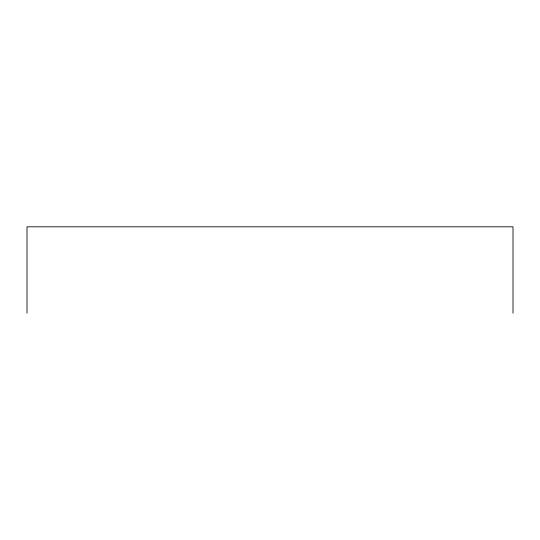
<?xml version="1.0" encoding="UTF-8"?>
<svg xmlns="http://www.w3.org/2000/svg" width="540" height="540" viewBox="0 0 540 540"><rect width="100%" height="100%" fill="white"/><g stroke="black" fill="none" stroke-linecap="round" stroke-linejoin="round"><path stroke-width="0.81" d="M513 313.187L513 226.814L27 226.814L27 313.187"/></g></svg>
